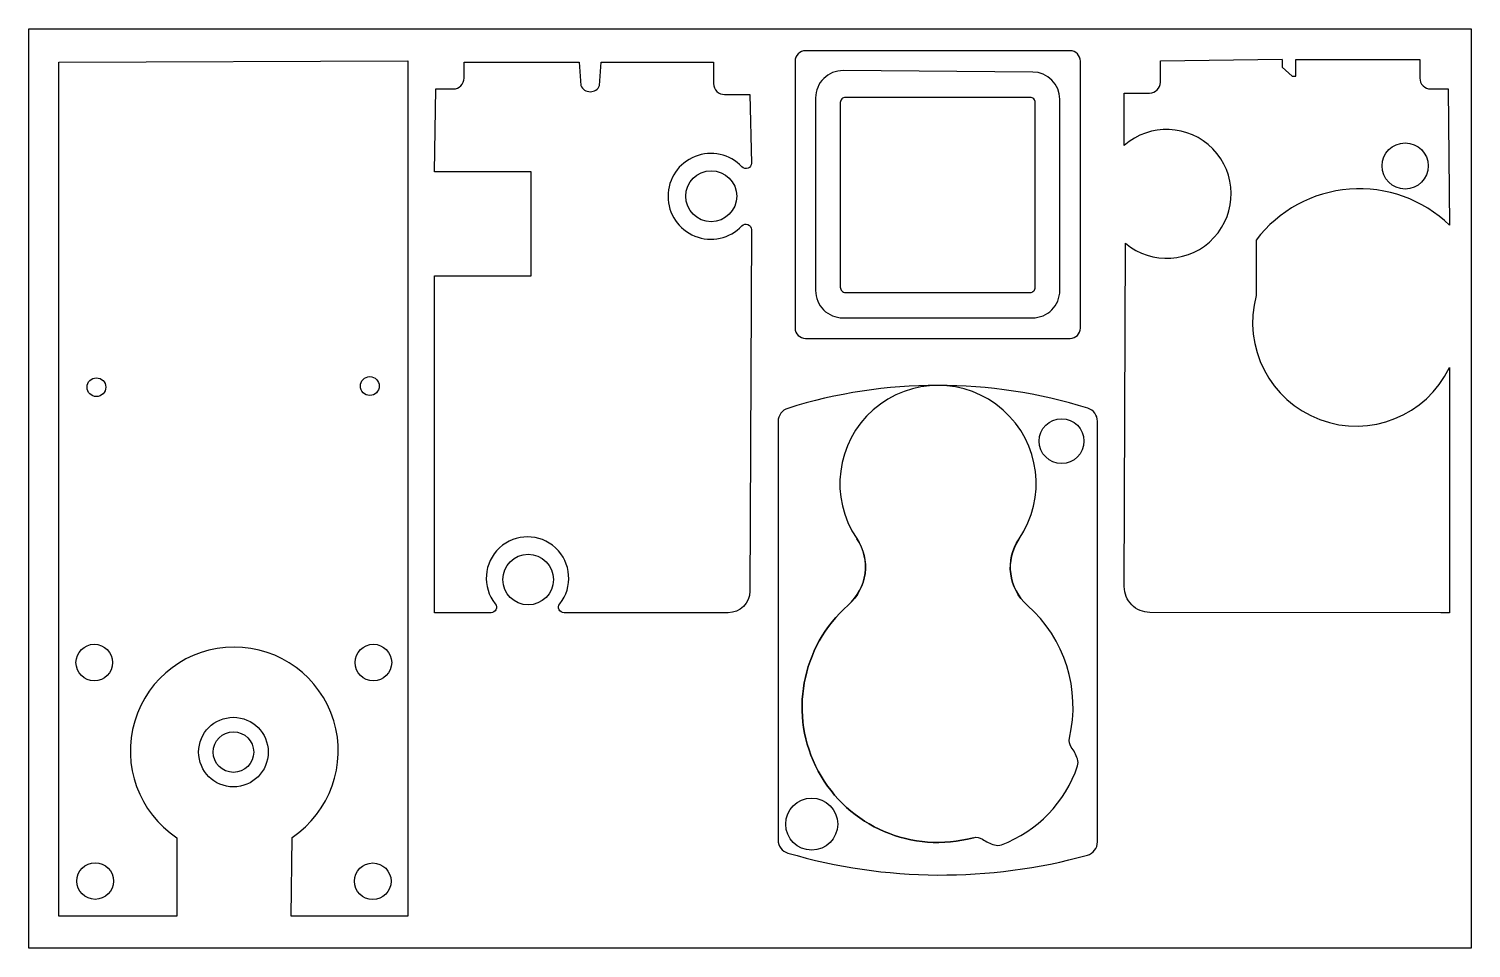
# Model space of a CAD drawing. Extents: x 19 to 300, y 63 to 242.
import ezdxf

# ---------------------------------------------------------------- set-up
doc = ezdxf.new("R2010")
doc.units = 0
doc.header["$MEASUREMENT"] = 0
doc.layers.add('Draft', color=30, linetype='Continuous')

msp = doc.modelspace()

# ---------------------------------------------------------------- linework, layer by layer
at = {"layer": 'Draft', "linetype": 'Continuous'}
msp.add_lwpolyline([(19.04, 242.29), (300.19, 242.29), (300.19, 63.13), (19.04, 63.13)], close=True, dxfattribs=at)
for points in [[(168.41, 183.97, 0.414214), (170.41, 181.97), (196.21, 181.97), (222.01, 181.97, 0.414214), (224.01, 183.97), (224.01, 209.93), (224.01, 236.02, 0.414214), (222.01, 238.02), (196.25, 238.02), (170.41, 238.02, 0.414214), (168.41, 236.02), (168.41, 210.07)], [(214.7, 185.97, 0.414214), (220.01, 191.28), (220.01, 228.57, 0.411992), (214.74, 233.88), (177.76, 234.16, 0.416439), (172.41, 228.85), (172.41, 191.28, 0.414214), (177.72, 185.97)], [(214.22, 190.92, 0.414214), (215.22, 191.92), (215.22, 227.92, 0.414214), (214.22, 228.92), (196.22, 228.92), (178.22, 228.92, 0.414214), (177.22, 227.92), (177.22, 191.92, 0.414214), (178.22, 190.92)], [(166.97, 168.33, 0.327686), (165.1, 165.79), (165.09, 84.21, 0.333311), (167, 81.66, 0.139441), (225.39, 81.25, 0.337138), (227.33, 83.82), (227.33, 165.81, 0.327894), (225.47, 168.34, 0.153018)]]:
    msp.add_lwpolyline(points, format="xyb", close=True, dxfattribs=at)
for points in [[(263.36, 236.35), (263.36, 234.81), (265.27, 233.05), (266.04, 233.05), (266.04, 236.33), (290.18, 236.33), (290.18, 232.71, 0.414214), (292.31, 230.59), (295.68, 230.59), (295.96, 204.02, 0.449529), (258.28, 201.14), (258.28, 190.31), (258.28, 190.31, 0.910268), (295.94, 176.26), (295.94, 175.76), (295.94, 128.49), (294.29, 128.49), (237.56, 128.56, -0.414854), (232.57, 133.58), (232.8, 200.5, 2.174372), (232.56, 219.56), (232.56, 229.76), (237.5, 229.76, 0.414214), (239.63, 231.89), (239.63, 236.06), (263.36, 236.37)], [(70.15, 69.38), (70.35, 84.7, 3.311572), (47.92, 84.64), (47.92, 69.38), (24.9, 69.38), (24.9, 235.77), (92.9, 236.06), (92.9, 69.38), (70.15, 69.38)], [(103.89, 235.79), (126.32, 235.79), (126.64, 231.24, 0.655855), (130.3, 231.24), (130.63, 235.79), (152.53, 235.79), (152.53, 231.62, 0.414214), (154.66, 229.49), (159.6, 229.49), (159.89, 216.14, -0.686183), (158.05, 215.39, 2.508533), (158.04, 203.9, -0.679039), (159.88, 203.16), (159.6, 132.73, -0.413067), (155.35, 128.49), (123.36, 128.49, -0.628779), (122.53, 130.22, 2.079772), (109.97, 130.22, -0.628743), (109.14, 128.49), (98.13, 128.49), (98.13, 194.18), (116.97, 194.18), (116.97, 214.44), (98.11, 214.44), (98.4, 230.59), (101.76, 230.59, 0.414214), (103.89, 232.71), (103.89, 235.79)], [(212.02, 142.83, 0.375351), (213.69, 129.92, -0.377894), (212.07, 142.9, 1.888318), (180.42, 142.96, -0.377894), (178.76, 129.99, 0.795667), (203.15, 84.66, -0.219293), (204.91, 84.36, 0.075963), (207.26, 83.24, 0.163939), (208.62, 83.29, 0.226416), (223.46, 98.64, 0.163939), (223.46, 100, 0.076664), (222.25, 102.33, -0.219493), (221.89, 104.07, 0.276222), (213.69, 129.92)], [(203.15, 84.66, -0.795667), (178.76, 129.99, 0.375351), (180.47, 142.89)]]:
    msp.add_lwpolyline(points, format="xyb", dxfattribs=at)
for centre, radius in [((287.32, 215.57), 4.5), ((152.05, 209.68), 4.97), ((85.5, 172.68), 1.84), ((32.21, 172.45), 1.83), ((220.35, 161.94), 4.37), ((116.37, 134.95), 4.93), ((31.8, 118.78), 3.57), ((86.2, 118.78), 3.57), ((58.92, 101.34), 6.78), ((58.92, 101.34), 3.95), ((171.64, 87.3), 5.07), ((31.97, 76.21), 3.57), ((86.08, 76.16), 3.57)]:
    msp.add_circle(centre, radius, dxfattribs=at)

doc.saveas('drawing.dxf')
